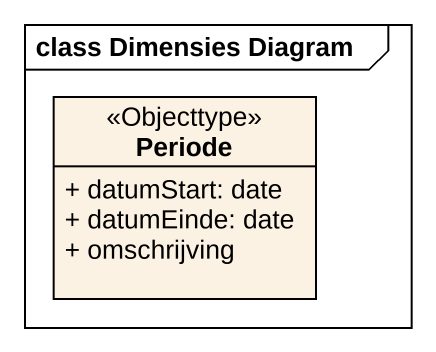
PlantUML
@startuml
mainframe class Dimensies Diagram
hide circle
hide empty members
skinparam classAttributeIconSize 0
class Periode <<Objecttype>> {
  + datumStart: date
  + datumEinde: date
  + omschrijving
}
@enduml
